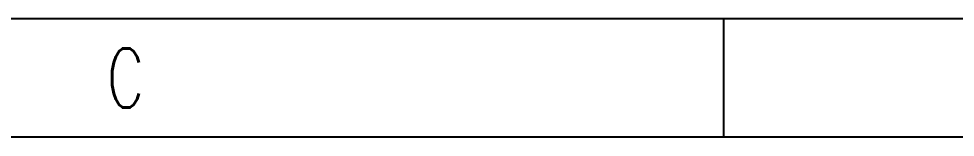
# Model space of a CAD drawing. Header units: inches. Extents: x 8 to 892, y 8 to 602.
# Drawn here: x 585.1 to 664, y 7.7 to 17.7 of the extents above; entities that cross this region are included whole.
import ezdxf
from ezdxf.enums import TextEntityAlignment as Align

# ---------------------------------------------------------------- set-up
doc = ezdxf.new("R2010")
doc.units = ezdxf.units.IN
doc.layers.add('å\x9b¾æ¡\x86', color=4, linetype='Continuous')
doc.styles.add('HZ', font='txt_____.ttf', dxfattribs={"width": 0.7, "bigfont": 'HZTXT'})

# ---------------------------------------------------------------- blocks, each defined once
blk = doc.blocks.new('tk1')
at = {"layer": 'å\x9b¾æ¡\x86', "color": 1}
blk.add_line((0, 0), (-806, 0), dxfattribs=at)
at = {"layer": 'å\x9b¾æ¡\x86'}
for p, q in [((-201.5, 0), (-201.5, -10)), ((-201.5, 0), (-201.5, -10)), ((10, -10), (-831, -10))]:
    blk.add_line(p, q, dxfattribs=at)
at = {"layer": 'å\x9b¾æ¡\x86', "style": 'HZ', "width": 0.7}
blk.add_text('C', height=5, dxfattribs=at).set_placement((-251.875, -7.5), align=Align.CENTER)

msp = doc.modelspace()

# ---------------------------------------------------------------- block references
at = {"linetype": 'Continuous'}
msp.add_blockref('tk1', (845.932, 17.681), dxfattribs=at)

doc.saveas('drawing.dxf')
